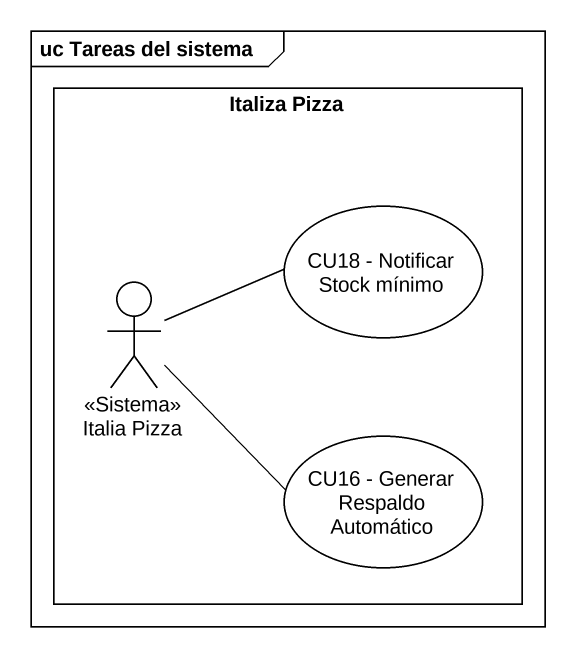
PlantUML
@startuml
mainframe uc Tareas del sistema
rectangle "Italiza Pizza" as Italiza_Pizza #FFFFFF {
  usecase "CU18 - Notificar Stock mínimo" as CU18_Notificar_Stock_mínimo #FFFFFF
  actor "Italia Pizza" as Italia_Pizza <<Sistema>> #FFFFFF
  usecase "CU16 - Generar Respaldo Automático" as CU16_Generar_Respaldo #FFFFFF
}
Italia_Pizza -right- CU18_Notificar_Stock_mínimo
Italia_Pizza -right- CU16_Generar_Respaldo
@enduml
